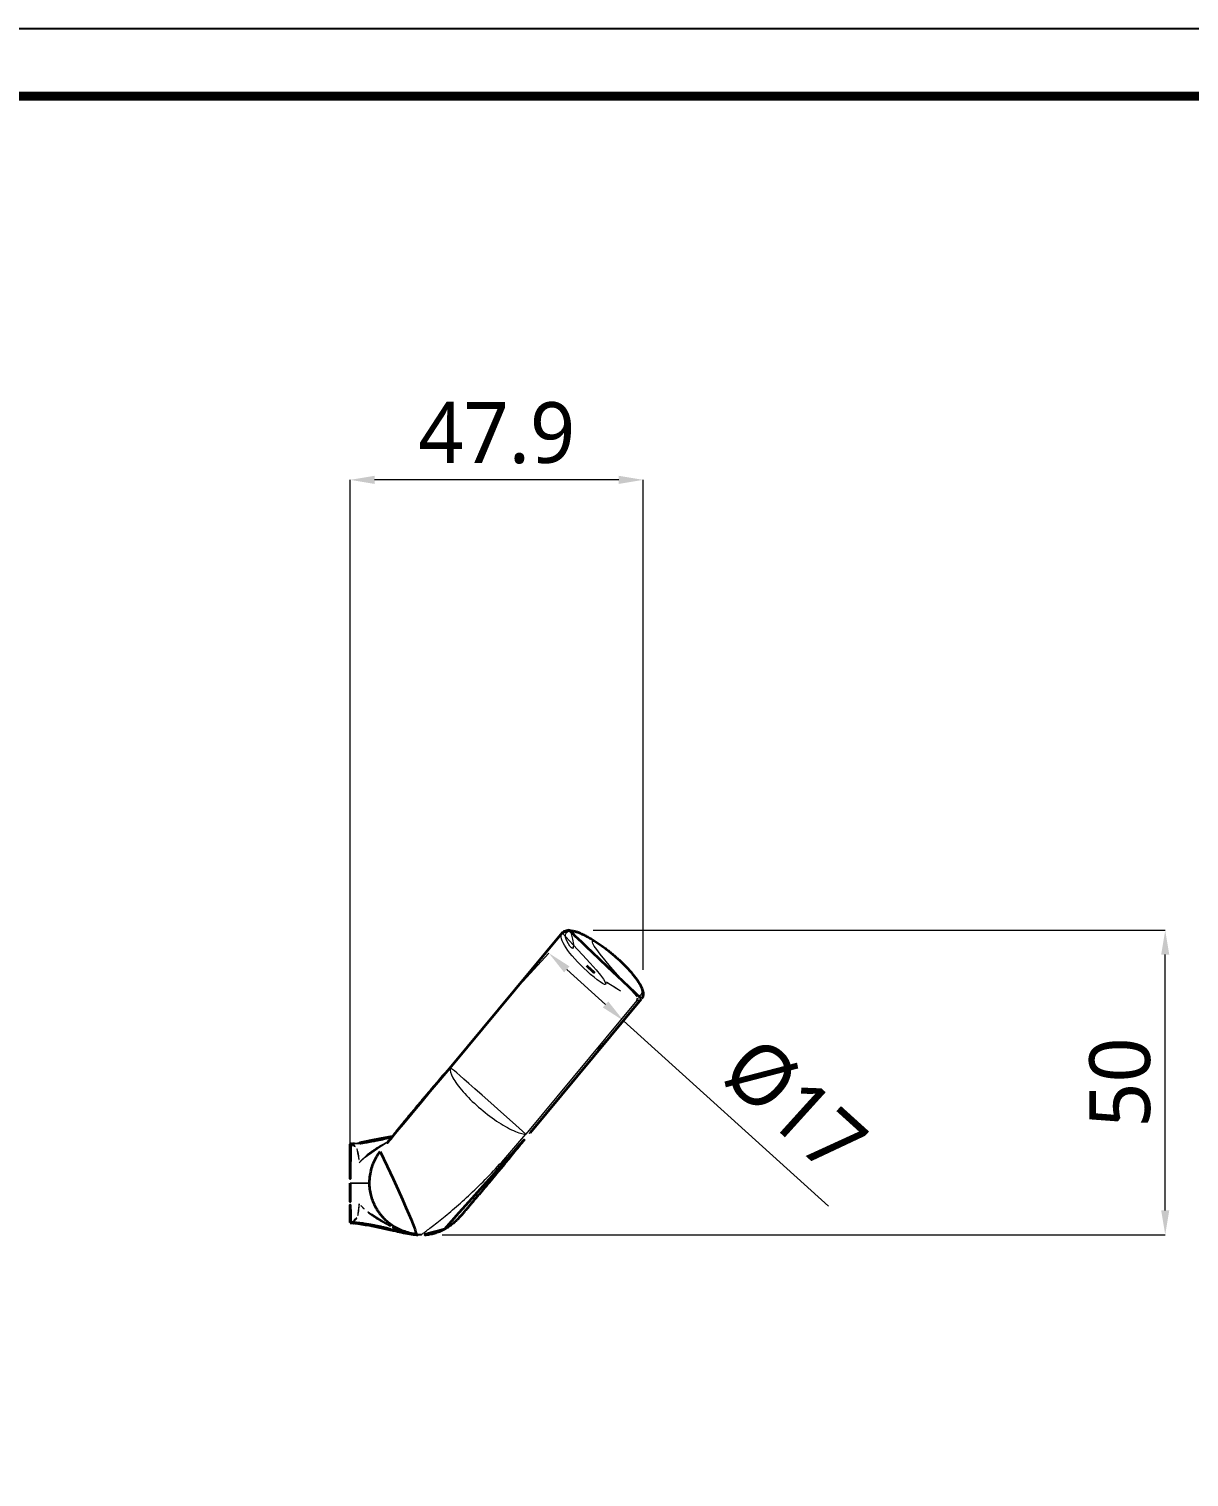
# Model space of a CAD drawing. Extents: x 16296681342 to 16296681993, y -37409617230 to -37409616753.
# Drawn here: x 16296681667.9 to 16296681859, y -37409616991.1 to -37409616752.6 of the extents above; entities that cross this region are included whole.
import ezdxf

# ---------------------------------------------------------------- set-up
doc = ezdxf.new("R2010")
doc.units = 0
doc.header["$LTSCALE"] = 10
doc.header["$MEASUREMENT"] = 0
doc.header["$PDMODE"] = 3
doc.header["$PDSIZE"] = -10
doc.layers.get('0').update_dxf_attribs({"linetype": 'CONTINUOUS'})
doc.layers.get('DEFPOINTS').update_dxf_attribs({"linetype": 'CONTINUOUS'})
doc.layers.add('1', color=7, linetype='CONTINUOUS')
doc.layers.add('BODY', color=7, linetype='CONTINUOUS')
doc.styles.add('Daelim Dimension', font='NanumGothic.ttf')
doc.dimstyles.new('DEFAULT', dxfattribs={"dimscale": 2, "dimtxt": 2, "dimasz": 2, "dimexe": 0, "dimexo": 2, "dimgap": 1, "dimtad": 1, "dimdec": 1, "dimzin": 9, "dimdsep": 46, "dimtxsty": 'Daelim Dimension', "dimcen": 0.5, "dimclrd": 252, "dimclre": 252, "dimclrt": 3, "dimadec": 1, "dimazin": 0, "dimtfac": 1, "dimtdec": 1, "dimtix": 1, "dimtmove": 0, "dimatfit": 3, "dimfxl": 0, "dimtolj": 1, "dimtzin": 1, "dimlwd": 9, "dimlwe": 9, "dimarcsym": 0})

# ---------------------------------------------------------------- blocks, each defined once
blk = doc.blocks.new('*D1')
at = {"layer": 'BODY', "color": 5, "lineweight": 9, "ltscale": 0.7}
for p, q in [((16296681760.831261, -37409616901.088997), (16296681855.052389, -37409616901.088997)), ((16296681855.052389, -37409616947.230087), (16296681855.052389, -37409616905.088997)), ((16296681736.000971, -37409616951.230087), (16296681855.052389, -37409616951.230087))]:
    blk.add_line(p, q, dxfattribs=at)
at = {"layer": 'BODY', "color": 5, "ltscale": 0.7}
for points in [[(16296681854.385719, -37409616905.088997), (16296681855.719049, -37409616905.088997), (16296681855.052389, -37409616901.088997)], [(16296681854.385719, -37409616947.230087), (16296681855.719049, -37409616947.230087), (16296681855.052389, -37409616951.230087)]]:
    blk.add_solid(points, dxfattribs=at)
at = {"layer": 'DEFPOINTS', "color": 0, "ltscale": 0.7}
for p in [(16296681756.831261, -37409616901.088997), (16296681855.052389, -37409616901.088997), (16296681732.000971, -37409616951.230087)]:
    blk.add_point(p, dxfattribs=at)
at = {"layer": 'BODY', "color": 7, "lineweight": 5, "ltscale": 0.7, "insert": (16296681847.62319, -37409616926.159538), "char_height": 10, "attachment_point": 5, "rotation": 90, "style": 'Daelim Dimension'}
blk.add_mtext('\\A1;50', dxfattribs=at)
blk = doc.blocks.new('*D2')
at = {"layer": 'BODY', "color": 5, "lineweight": 9, "ltscale": 0.7}
for p, q in [((16296681720.86, -37409616938.76), (16296681720.86, -37409616826.9)), ((16296681765.07, -37409616826.9), (16296681724.86, -37409616826.9)), ((16296681769.07, -37409616907.6), (16296681769.07, -37409616826.9))]:
    blk.add_line(p, q, dxfattribs=at)
at = {"layer": 'BODY', "color": 5, "ltscale": 0.7}
for points in [[(16296681724.86, -37409616826.23), (16296681724.86, -37409616827.57), (16296681720.86, -37409616826.9)], [(16296681765.07, -37409616826.23), (16296681765.07, -37409616827.57), (16296681769.07, -37409616826.9)]]:
    blk.add_solid(points, dxfattribs=at)
at = {"layer": 'DEFPOINTS', "color": 0, "ltscale": 0.7}
for p in [(16296681720.86, -37409616826.9), (16296681769.07, -37409616911.6), (16296681720.86, -37409616942.76)]:
    blk.add_point(p, dxfattribs=at)
at = {"layer": 'BODY', "color": 7, "lineweight": 5, "ltscale": 0.7, "insert": (16296681744.97, -37409616819.2), "char_height": 10, "attachment_point": 5, "style": 'Daelim Dimension'}
blk.add_mtext('\\A1;47.9', dxfattribs=at)
blk = doc.blocks.new('*D3')
at = {"layer": 'BODY', "color": 5, "lineweight": 9, "ltscale": 0.7}
for p, q in [((16296681749.278151, -37409616909.544983), (16296681753.53862, -37409616904.837677)), ((16296681756.504299, -37409616907.521851), (16296681762.89002, -37409616913.301407)), ((16296681761.59523, -37409616920.692886), (16296681765.85569, -37409616915.98558)), ((16296681765.85569, -37409616915.98558), (16296681799.590231, -37409616946.517906))]:
    blk.add_line(p, q, dxfattribs=at)
at = {"layer": 'BODY', "color": 5, "ltscale": 0.7}
for points in [[(16296681756.95166, -37409616907.027573), (16296681756.05694, -37409616908.016129), (16296681753.53862, -37409616904.837677)], [(16296681763.337379, -37409616912.807137), (16296681762.442659, -37409616913.795692), (16296681765.85569, -37409616915.98558)]]:
    blk.add_solid(points, dxfattribs=at)
at = {"layer": 'DEFPOINTS', "color": 0, "ltscale": 0.7}
for p in [(16296681746.59399, -37409616912.510674), (16296681765.85569, -37409616915.98558), (16296681758.91106, -37409616923.658562)]:
    blk.add_point(p, dxfattribs=at)
at = {"layer": 'BODY', "color": 7, "lineweight": 5, "ltscale": 0.7, "insert": (16296681793.96166, -37409616930.110611), "char_height": 10, "attachment_point": 5, "rotation": 317.85249523, "style": 'Daelim Dimension'}
blk.add_mtext('\\A1;%%C17', dxfattribs=at)

msp = doc.modelspace()

# ---------------------------------------------------------------- linework, layer by layer
msp.add_line((16296681732.46014, -37409616951.261597), (16296681732.000971, -37409616951.230072))
at = {"ltscale": 0.5}
msp.add_lwpolyline([(16296681342.439421, -37409617229.636208), (16296681993.439421, -37409617229.636208), (16296681993.439421, -37409616752.636208), (16296681342.439421, -37409616752.636208)], close=True, dxfattribs=at)
at = {"color": 5, "linetype": 'ByBlock', "lineweight": 200, "const_width": 1.5}
msp.add_lwpolyline([(16296681352.907619, -37409617209.211487), (16296681982.907619, -37409617209.211487), (16296681982.907619, -37409616763.711487), (16296681352.907619, -37409616763.711487)], close=True, dxfattribs=at)
at = {"layer": '1', "color": 0, "linetype": 'Continuous', "lineweight": 35}
for p, q in [((16296681755.74609, -37409616901.522057), (16296681737.441879, -37409616923.499252)), ((16296681750.50392, -37409616934.378273), (16296681768.808121, -37409616912.401077)), ((16296681720.92448, -37409616936.254097), (16296681720.92794, -37409616936.25386)), ((16296681720.92437, -37409616949.26902), (16296681720.92794, -37409616949.269279))]:
    msp.add_line(p, q, dxfattribs=at)
at = {"layer": '1', "color": 0, "linetype": 'Continuous', "lineweight": 18}
msp.add_line((16296681768.06316, -37409616912.66996), (16296681749.758961, -37409616934.647148), dxfattribs=at)
for centre, major_axis, ratio, start_param, end_param in [((16296681762.277109, -37409616906.961571), (6.531018, -5.439508), 0.26509, 3.1416179636, 5.9750397603), ((16296681762.585649, -37409616906.591118), (-6.146821, 5.11952), 0.26509, 5.9750397617, 7.6142638587), ((16296681756.831421, -37409616901.588989), (0, 0.5), 0.918806, 5.5468055978, 6.283558089), ((16296681762.585649, -37409616906.591118), (-6.146821, 5.11952), 0.26509, 2.8334471067, 5.9750397617), ((16296681762.585649, -37409616906.591118), (-6.146821, 5.11952), 0.26509, 1.861173302, 2.8334471067), ((16296681767.72279, -37409616912.334152), (0, 0.5), 0.918806, 3.976009271, 5.5468055978), ((16296681762.277109, -37409616906.961571), (6.531018, -5.439508), 0.26509, 5.9750397603, 6.283210518)]:
    msp.add_ellipse(centre, major_axis=major_axis, ratio=ratio, start_param=start_param, end_param=end_param, dxfattribs=at)
at = {"layer": '1', "color": 0, "linetype": 'Continuous', "lineweight": 35}
msp.add_ellipse((16296681762.585649, -37409616906.591118), major_axis=(-6.146821, 5.11952), ratio=0.26509, start_param=1.3310786398, end_param=1.861173302, dxfattribs=at)
for points, degree, knots in [([(16296681756.831421, -37409616901.088989), (16296681756.756479, -37409616901.088509), (16296681756.56465, -37409616901.098869), (16296681756.2792, -37409616901.154457), (16296681755.997549, -37409616901.29126), (16296681755.81691, -37409616901.421562), (16296681755.75647, -37409616901.514313), (16296681755.74995, -37409616901.524902)], 3, [0, 0, 0, 0, 0.1785049317, 0.4666642136, 0.7247030724, 0.9692497725, 1, 1, 1, 1]), ([(16296681768.80427, -37409616912.398232), (16296681768.865641, -37409616912.326263), (16296681768.97324, -37409616912.165077), (16296681769.06097, -37409616911.874046), (16296681769.082029, -37409616911.548111), (16296681769.033819, -37409616911.181396), (16296681768.91, -37409616910.763573), (16296681768.706341, -37409616910.296562), (16296681768.42868, -37409616909.793472), (16296681768.08671, -37409616909.266151), (16296681767.68618, -37409616908.718887), (16296681767.23156, -37409616908.155113), (16296681766.727461, -37409616907.579033), (16296681766.17898, -37409616906.995567), (16296681765.59173, -37409616906.41021), (16296681764.971809, -37409616905.828697), (16296681764.32572, -37409616905.25695), (16296681763.660231, -37409616904.700867), (16296681762.982389, -37409616904.166298), (16296681762.29933, -37409616903.658897), (16296681761.61816, -37409616903.184052), (16296681760.945841, -37409616902.746773), (16296681760.289061, -37409616902.351646), (16296681759.65402, -37409616902.002876), (16296681759.046289, -37409616901.704147), (16296681758.4704, -37409616901.458817), (16296681757.92947, -37409616901.270027), (16296681757.4245, -37409616901.141632), (16296681757.067591, -37409616901.094147), (16296681756.87492, -37409616901.089073), (16296681756.831421, -37409616901.088989)], 3, [0, 0, 0, 0, 0.0257718781, 0.0546001635, 0.0848956052, 0.1186230377, 0.1562329439, 0.1957690959, 0.2349305593, 0.2734557859, 0.3115059169, 0.3492351602, 0.3867495949, 0.4241194052, 0.4613920472, 0.4986010487, 0.5357715399, 0.5729238218, 0.6100758524, 0.6472397171, 0.6844335806, 0.7216788414, 0.7590023963, 0.7964403951, 0.8340440662, 0.8718890233, 0.9100896622, 0.9488166993, 0.9882872502, 1, 1, 1, 1]), ([(16296681737.44165, -37409616923.499603), (16296681737.073271, -37409616923.940773), (16296681736.400749, -37409616924.742439), (16296681735.490419, -37409616925.81459), (16296681734.76285, -37409616926.66983), (16296681734.20575, -37409616927.325233), (16296681733.791519, -37409616927.8134), (16296681733.448021, -37409616928.218933), (16296681733.116421, -37409616928.611076), (16296681732.60421, -37409616929.218246), (16296681731.91695, -37409616930.037163), (16296681731.10218, -37409616931.014343), (16296681730.336889, -37409616931.939423), (16296681729.745581, -37409616932.65876), (16296681729.312531, -37409616933.18708), (16296681728.99684, -37409616933.573036), (16296681728.656429, -37409616933.99012), (16296681728.26136, -37409616934.474823), (16296681727.844351, -37409616934.986488), (16296681727.479271, -37409616935.434441), (16296681727.19272, -37409616935.785759), (16296681726.98642, -37409616936.037827), (16296681726.951839, -37409616936.085411), (16296681726.951241, -37409616936.095383), (16296681725.7911, -37409616937.502876)], 3, [0, 0, 0, 0, 0.0827691669, 0.152618645, 0.2096849239, 0.2541945614, 0.2864047852, 0.3104107105, 0.3370565338, 0.366914444, 0.4359059308, 0.5090224437, 0.5788781084, 0.6442072989, 0.6773641696, 0.7073851413, 0.7401467913, 0.784572851, 0.839262196, 0.8880564941, 0.9255985956, 0.9540506417, 0.9899869334, 1, 1, 1, 1]), ([(16296681727.795719, -37409616935.046082), (16296681727.768999, -37409616935.052406), (16296681727.490259, -37409616935.118561), (16296681726.830311, -37409616935.276222), (16296681725.732651, -37409616935.53363), (16296681724.338791, -37409616935.836769), (16296681722.690399, -37409616936.133163), (16296681721.49885, -37409616936.230659), (16296681720.860001, -37409616936.256073)], 3, [0, 0, 0, 0, 0.0116913153, 0.1219826326, 0.2884562342, 0.4913384396, 0.7288209783, 1, 1, 1, 1]), ([(16296681727.808241, -37409616935.025513), (16296681727.602329, -37409616935.073982), (16296681726.94208, -37409616935.231262), (16296681725.833179, -37409616935.497139), (16296681724.56691, -37409616935.778847), (16296681723.754299, -37409616935.933319), (16296681723.3902, -37409616935.994339)], 3, [0, 0, 0, 0, 0.1383490894, 0.444568978, 0.7507888667, 1, 1, 1, 1]), ([(16296681736.38505, -37409616950.301079), (16296681736.638069, -37409616950.168327), (16296681737.11342, -37409616949.883369), (16296681737.775141, -37409616949.38308), (16296681738.347679, -37409616948.868889), (16296681738.83313, -37409616948.370117), (16296681739.201269, -37409616947.95005), (16296681739.412729, -37409616947.698257), (16296681739.53755, -37409616947.550133), (16296681739.741301, -37409616947.308708), (16296681740.02224, -37409616946.976807), (16296681740.37739, -37409616946.55864), (16296681740.77033, -37409616946.096947), (16296681741.166771, -37409616945.631073), (16296681741.593019, -37409616945.130287), (16296681742.18576, -37409616944.433411), (16296681742.97167, -37409616943.505463), (16296681743.95929, -37409616942.332283), (16296681744.80295, -37409616941.31987), (16296681745.48554, -37409616940.49575), (16296681746.0735, -37409616939.78286), (16296681746.745119, -37409616938.963829), (16296681747.524401, -37409616938.009827), (16296681748.38645, -37409616936.952812), (16296681749.392361, -37409616935.720612), (16296681750.11643, -37409616934.844727), (16296681750.50432, -37409616934.377708)], 3, [0, 0, 0, 0, 0.043399626, 0.0831564603, 0.1193999536, 0.1522172112, 0.1795685202, 0.2018608503, 0.224977476, 0.2530311761, 0.2854832975, 0.3279773328, 0.3634742341, 0.3975289548, 0.4322994097, 0.4682770032, 0.5353222267, 0.6024523447, 0.6683398834, 0.6990167882, 0.7319673328, 0.7777501455, 0.8211240416, 0.8724624804, 0.9319915807, 1, 1, 1, 1]), ([(16296681720.86025, -37409616939.35984), (16296681720.86025, -37409616939.043617), (16296681720.86025, -37409616938.349037), (16296681720.86025, -37409616937.38324), (16296681720.86025, -37409616936.631271), (16296681720.86025, -37409616936.369247), (16296681720.86025, -37409616936.305809), (16296681720.86025, -37409616936.305771)], 3, [0, 0, 0, 0, 0.1906247361, 0.4419558836, 0.7338828223, 0.999851558, 1, 1, 1, 1]), ([(16296681720.86025, -37409616939.35984), (16296681720.863489, -37409616939.15303), (16296681720.86672, -37409616938.953339), (16296681720.87319, -37409616938.570633), (16296681720.876431, -37409616938.387642), (16296681720.8829, -37409616938.040657), (16296681720.886129, -37409616937.876648), (16296681720.892599, -37409616937.569618), (16296681720.89584, -37409616937.426643), (16296681720.90554, -37409616937.032043), (16296681720.91201, -37409616936.81459), (16296681720.923071, -37409616936.530769), (16296681720.92767, -37409616936.438797), (16296681720.93227, -37409616936.373734)], 3, [0, 0, 0, 0, 0.1347437081, 0.1347437081, 0.2694874163, 0.2694874163, 0.4042311244, 0.4042311244, 0.5389748326, 0.5389748326, 0.8084622489, 0.8084622489, 1, 1, 1, 1]), ([(16296681720.94434, -37409616936.256042), (16296681720.94352, -37409616936.255913), (16296681720.93532, -37409616936.255501), (16296681720.930071, -37409616936.255241), (16296681720.92791, -37409616936.254921), (16296681720.923771, -37409616936.25425), (16296681720.92436, -37409616936.254128)], 2, [0, 0, 0, 0.2892458956, 0.2892458956, 0.5784917912, 0.8677376868, 1, 1, 1]), ([(16296681720.93745, -37409616936.305618), (16296681720.936239, -37409616936.305733), (16296681720.934071, -37409616936.305939), (16296681720.93145, -37409616936.306252), (16296681720.92976, -37409616936.306541), (16296681720.92915, -37409616936.306824), (16296681720.92988, -37409616936.307053), (16296681720.931681, -37409616936.30722), (16296681720.93441, -37409616936.30735), (16296681720.93663, -37409616936.307404), (16296681720.93788, -37409616936.307426)], 3, [0, 0, 0, 0, 0.1765867528, 0.3145215792, 0.4190188705, 0.5017689615, 0.5842125095, 0.6879363144, 0.8247835764, 1, 1, 1, 1]), ([(16296681720.93746, -37409616936.305618), (16296681720.937469, -37409616936.303947), (16296681720.9375, -37409616936.300697), (16296681720.93754, -37409616936.29628), (16296681720.937599, -37409616936.292297), (16296681720.937651, -37409616936.288773), (16296681720.93771, -37409616936.285637), (16296681720.937771, -37409616936.282883), (16296681720.93784, -37409616936.280441), (16296681720.93791, -37409616936.278313), (16296681720.93799, -37409616936.276466), (16296681720.93807, -37409616936.274879), (16296681720.93825, -37409616936.272003), (16296681720.938629, -37409616936.268112), (16296681720.939341, -37409616936.263802), (16296681720.940269, -37409616936.260406), (16296681720.94141, -37409616936.257973), (16296681720.942739, -37409616936.256416), (16296681720.94381, -37409616936.256187), (16296681720.94434, -37409616936.256073)], 3, [0, 0, 0, 0, 0.052443605, 0.1019307648, 0.14846146, 0.1920353014, 0.2326515951, 0.2703094043, 0.3050076083, 0.3367449585, 0.3655201224, 0.3913317191, 0.4141784015, 0.5115981536, 0.6090966883, 0.7066849019, 0.8043675034, 0.90214056, 1, 1, 1, 1]), ([(16296681721.199459, -37409616936.248711), (16296681721.15568, -37409616936.250229), (16296681721.070641, -37409616936.252922), (16296681720.9856, -37409616936.255096), (16296681720.94434, -37409616936.256042)], 3, [0, 0, 0, 0, 0.5148644688, 1, 1, 1, 1]), ([(16296681725.7911, -37409616937.502876), (16296681725.656441, -37409616937.665352), (16296681725.35845, -37409616938.068077), (16296681724.915819, -37409616938.822891), (16296681724.50149, -37409616939.779831), (16296681724.18679, -37409616940.88224), (16296681724.022381, -37409616942.038857), (16296681724.018801, -37409616943.163338), (16296681724.147989, -37409616944.206253), (16296681724.384821, -37409616945.158203), (16296681724.70896, -37409616946.030998), (16296681725.066681, -37409616946.750961), (16296681725.427691, -37409616947.342506), (16296681725.77565, -37409616947.833221), (16296681726.200781, -37409616948.349678), (16296681726.75745, -37409616948.920753), (16296681727.50325, -37409616949.543388), (16296681728.370871, -37409616950.103447), (16296681729.3314, -37409616950.565666), (16296681730.348961, -37409616950.910454), (16296681731.45113, -37409616951.133423), (16296681732.210501, -37409616951.173157), (16296681732.584721, -37409616951.167221)], 3, [0, 0, 0, 0, 0.0428359267, 0.0983568405, 0.1557826652, 0.2161286833, 0.2779379135, 0.3359861944, 0.3901202301, 0.4403389604, 0.4875526894, 0.5339326285, 0.5644457652, 0.5946252469, 0.6268481005, 0.6677388475, 0.7176866813, 0.7766675314, 0.8268336788, 0.88208815, 0.942451324, 1, 1, 1, 1]), ([(16296681720.86025, -37409616939.35984), (16296681720.86025, -37409616939.487801), (16296681720.86025, -37409616939.747681), (16296681720.86025, -37409616940.015244), (16296681720.86025, -37409616940.422318), (16296681720.86025, -37409616940.70134), (16296681720.86025, -37409616941.059639), (16296681720.86025, -37409616941.167847), (16296681720.86025, -37409616941.277153), (16296681720.86025, -37409616941.350273), (16296681720.86025, -37409616941.386971), (16296681720.86025, -37409616941.570663), (16296681720.86025, -37409616941.718193), (16296681720.86025, -37409616942.162437), (16296681720.86025, -37409616942.460861), (16296681720.86025, -37409616942.761612)], 3, [0, 0, 0, 0, 0.125, 0.25, 0.25, 0.5, 0.5, 0.5625, 0.59375, 0.59375, 0.625, 0.625, 0.75, 0.75, 1, 1, 1, 1]), ([(16296681720.86025, -37409616942.761612), (16296681720.86025, -37409616943.061203), (16296681720.86025, -37409616943.357567), (16296681720.86025, -37409616943.797523), (16296681720.86025, -37409616943.943413), (16296681720.86025, -37409616944.233643), (16296681720.86025, -37409616944.378014), (16296681720.86025, -37409616944.557487), (16296681720.86025, -37409616944.593338), (16296681720.86025, -37409616944.664932), (16296681720.86025, -37409616944.700691), (16296681720.86025, -37409616944.807487), (16296681720.86025, -37409616945.019478), (16296681720.86025, -37409616945.226707), (16296681720.86025, -37409616945.498772), (16296681720.86025, -37409616945.766617), (16296681720.86025, -37409616946.026062), (16296681720.86025, -37409616946.153633)], 3, [0, 0, 0, 0, 0.25, 0.25, 0.375, 0.375, 0.5, 0.5, 0.53125, 0.53125, 0.5625, 0.5625, 0.625, 0.75, 0.75, 0.875, 1, 1, 1, 1]), ([(16296681720.86025, -37409616949.217308), (16296681720.86025, -37409616949.217293), (16296681720.86025, -37409616949.169144), (16296681720.86025, -37409616949.001068), (16296681720.86025, -37409616948.573013), (16296681720.86025, -37409616948.000717), (16296681720.86025, -37409616947.276253), (16296681720.86025, -37409616946.615028), (16296681720.86025, -37409616946.205147), (16296681720.86025, -37409616946.153633)], 3, [0, 0, 0, 0, 0.0000636242, 0.2013744297, 0.4051068428, 0.5681876063, 0.7519631968, 0.9690861485, 1, 1, 1, 1]), ([(16296681720.929411, -37409616949.217323), (16296681720.923651, -37409616949.157547), (16296681720.917879, -37409616949.04319), (16296681720.909241, -37409616948.794273), (16296681720.906361, -37409616948.698441), (16296681720.9006, -37409616948.482162), (16296681720.897711, -37409616948.361671), (16296681720.891951, -37409616948.097618), (16296681720.889071, -37409616947.954063), (16296681720.88331, -37409616947.645714), (16296681720.880421, -37409616947.480942), (16296681720.87178, -37409616946.957733), (16296681720.86602, -37409616946.570343), (16296681720.86025, -37409616946.153633)], 3, [0, 0, 0, 0, 0.25, 0.25, 0.375, 0.375, 0.5, 0.5, 0.625, 0.625, 0.75, 0.75, 1, 1, 1, 1]), ([(16296681720.93862, -37409616949.267067), (16296681720.938499, -37409616949.267036), (16296681720.93825, -37409616949.266983), (16296681720.938021, -37409616949.266579), (16296681720.93791, -37409616949.265953), (16296681720.93791, -37409616949.265068), (16296681720.938021, -37409616949.263947), (16296681720.93825, -37409616949.262604), (16296681720.938589, -37409616949.261002), (16296681720.93907, -37409616949.259171), (16296681720.93959, -37409616949.257103), (16296681720.940269, -37409616949.255333), (16296681720.940479, -37409616949.253937), (16296681720.940331, -37409616949.252907), (16296681720.94001, -37409616949.251587), (16296681720.93948, -37409616949.249947), (16296681720.938749, -37409616949.247948), (16296681720.93782, -37409616949.245529), (16296681720.936701, -37409616949.242653), (16296681720.93523, -37409616949.238953), (16296681720.93362, -37409616949.234627), (16296681720.932119, -37409616949.230011), (16296681720.930941, -37409616949.225906), (16296681720.930111, -37409616949.222458), (16296681720.92955, -37409616949.219749), (16296681720.929449, -37409616949.218193), (16296681720.929411, -37409616949.21756)], 3, [0, 0, 0, 0, 0.0492936769, 0.0985678544, 0.147822398, 0.1970571387, 0.2462718735, 0.2954663658, 0.3446403513, 0.3937941955, 0.4429295453, 0.4920481703, 0.5072039369, 0.527033186, 0.5515365084, 0.5807128564, 0.6145603349, 0.6530765739, 0.6962589718, 0.7441049967, 0.8097760754, 0.8662285866, 0.9134715151, 0.9515112674, 0.980352613, 1, 1, 1, 1]), ([(16296681721.19931, -37409616949.274422), (16296681721.155581, -37409616949.272903), (16296681721.070589, -37409616949.270218), (16296681720.9856, -37409616949.268044), (16296681720.94434, -37409616949.267097)], 3, [0, 0, 0, 0, 0.5145906235, 1, 1, 1, 1]), ([(16296681721.286921, -37409616949.28727), (16296681721.543039, -37409616949.299347), (16296681722.07609, -37409616949.341667), (16296681722.923861, -37409616949.445641), (16296681723.873989, -37409616949.603172), (16296681724.52393, -37409616949.727867), (16296681724.86935, -37409616949.804024), (16296681724.87112, -37409616949.804413)], 3, [0, 0, 0, 0, 0.2772481708, 0.5304466481, 0.7456568999, 0.9986933949, 1, 1, 1, 1]), ([(16296681723.960251, -37409616949.630623), (16296681723.686649, -37409616949.578934), (16296681723.13479, -37409616949.482292), (16296681722.58396, -37409616949.406143), (16296681722.305969, -37409616949.373894)], 3, [0, 0, 0, 0, 0.4951604712, 1, 1, 1, 1]), ([(16296681722.659479, -37409616949.404518), (16296681722.659781, -37409616949.404259), (16296681722.66835, -37409616949.404716), (16296681722.705, -37409616949.408363), (16296681722.7642, -37409616949.414864), (16296681722.83461, -37409616949.423058), (16296681722.905319, -37409616949.43161), (16296681722.968769, -37409616949.439491), (16296681723.03867, -37409616949.448387), (16296681723.11499, -37409616949.458366), (16296681723.19772, -37409616949.469467), (16296681723.286869, -37409616949.481743), (16296681723.40546, -37409616949.498512), (16296681723.5581, -37409616949.520859), (16296681723.75034, -37409616949.550331), (16296681723.95591, -37409616949.58329), (16296681724.19656, -37409616949.623596), (16296681724.47274, -37409616949.672127), (16296681724.78401, -37409616949.729813), (16296681725.1, -37409616949.791367), (16296681725.41526, -37409616949.855682), (16296681725.724501, -37409616949.921478), (16296681726.02313, -37409616949.987534), (16296681726.306749, -37409616950.052551), (16296681726.56967, -37409616950.114853), (16296681726.807739, -37409616950.172997), (16296681727.018259, -37409616950.225937), (16296681727.196171, -37409616950.272034), (16296681727.325911, -37409616950.30687), (16296681727.41666, -37409616950.332329), (16296681727.475571, -37409616950.34996), (16296681727.510811, -37409616950.362083), (16296681727.51836, -37409616950.366417), (16296681727.51824, -37409616950.367683)], 3, [0, 0, 0, 0, 0.0311525396, 0.0626499229, 0.0941529682, 0.12534578, 0.1433799699, 0.1612633735, 0.1790533481, 0.1968081025, 0.2145862028, 0.2324460685, 0.2504454716, 0.2816953137, 0.3126780117, 0.3437122817, 0.37511996, 0.4166204885, 0.4578943905, 0.4996824016, 0.5412791339, 0.5825877983, 0.624338284, 0.6662084274, 0.7076203538, 0.7492800798, 0.7913040929, 0.8328299173, 0.8745576642, 0.9060383525, 0.9372339419, 0.9684504865, 1, 1, 1, 1]), ([(16296681725.304701, -37409616949.909782), (16296681725.31352, -37409616949.911751), (16296681725.44072, -37409616949.94014), (16296681725.6961, -37409616949.998016), (16296681726.09708, -37409616950.091003), (16296681726.47229, -37409616950.179642), (16296681726.752319, -37409616950.246353), (16296681726.912359, -37409616950.284538), (16296681727.01585, -37409616950.30925), (16296681727.124069, -37409616950.335098), (16296681727.23704, -37409616950.362068), (16296681727.354759, -37409616950.390137), (16296681727.477261, -37409616950.419296), (16296681727.60454, -37409616950.449516), (16296681727.73662, -37409616950.480782), (16296681727.87352, -37409616950.513023), (16296681728.015249, -37409616950.546219), (16296681728.111389, -37409616950.568527), (16296681728.160259, -37409616950.57988)], 3, [0, 0, 0, 0, 0.0092403408, 0.1333017359, 0.2678276017, 0.4302330325, 0.5276323353, 0.562247641, 0.5985207473, 0.6364540341, 0.6760499005, 0.7173108634, 0.7602396261, 0.8048389643, 0.8511117189, 0.8990608009, 0.9486892004, 1, 1, 1, 1]), ([(16296681727.202049, -37409616950.335777), (16296681727.4681, -37409616950.399834), (16296681727.920099, -37409616950.507004), (16296681728.40904, -37409616950.621498), (16296681728.674129, -37409616950.681763), (16296681728.832529, -37409616950.716972), (16296681729.01807, -37409616950.756767), (16296681729.19746, -37409616950.793327), (16296681729.35527, -37409616950.82325), (16296681729.491449, -37409616950.845978), (16296681729.636789, -37409616950.867058), (16296681729.75976, -37409616950.880692), (16296681729.84671, -37409616950.887207), (16296681729.885389, -37409616950.883598), (16296681729.891291, -37409616950.878967), (16296681729.89188, -37409616950.876663)], 3, [0, 0, 0, 0, 0.0773354328, 0.1311283439, 0.1423535622, 0.1537444272, 0.1796070076, 0.2129200953, 0.2556723543, 0.3087794696, 0.3726966868, 0.4980971005, 0.6525869087, 0.8363255718, 1, 1, 1, 1]), ([(16296681729.568069, -37409616950.754158), (16296681729.32663, -37409616950.667747), (16296681729.073099, -37409616950.566994), (16296681728.54751, -37409616950.342346), (16296681728.2756, -37409616950.218643), (16296681727.829901, -37409616950.007767), (16296681727.659281, -37409616949.925293), (16296681727.48745, -37409616949.840347)], 3, [0, 0, 0, 0, 0.3831968853, 0.3831968853, 0.7663937706, 0.7663937706, 1, 1, 1, 1]), ([(16296681731.343109, -37409616951.187202), (16296681730.87401, -37409616951.124619), (16296681729.940439, -37409616950.971474), (16296681728.88405, -37409616950.745972), (16296681728.293261, -37409616950.61068), (16296681728.160259, -37409616950.57988)], 3, [0, 0, 0, 0, 0.4364763816, 0.8729507444, 1, 1, 1, 1]), ([(16296681729.517191, -37409616950.746407), (16296681729.517241, -37409616950.746223), (16296681729.51984, -37409616950.745796), (16296681729.55043, -37409616950.753517), (16296681729.645361, -37409616950.783119), (16296681729.75519, -37409616950.819122), (16296681729.80715, -37409616950.836281)], 3, [0, 0, 0, 0, 0.0728179762, 0.4464994073, 0.7745579539, 1, 1, 1, 1]), ([(16296681729.8055, -37409616950.835716), (16296681729.8055, -37409616950.835716), (16296681729.803591, -37409616950.835098), (16296681729.80003, -37409616950.833931), (16296681729.795429, -37409616950.832413), (16296681729.79159, -37409616950.831139), (16296681729.788549, -37409616950.830139), (16296681729.78628, -37409616950.829376), (16296681729.78548, -37409616950.829117), (16296681729.78508, -37409616950.828987)], 3, [0, 0, 0, 0, 0.0006422988, 0.1673089494, 0.3339285973, 0.5005043714, 0.667039404, 0.8335368459, 1, 1, 1, 1]), ([(16296681731.343109, -37409616951.18721), (16296681732.459789, -37409616951.261124), (16296681731.302561, -37409616951.181763), (16296681731.26222, -37409616951.176132), (16296681731.222719, -37409616951.170464), (16296681731.1842, -37409616951.164742), (16296681731.15395, -37409616951.160133), (16296681731.13125, -37409616951.156593), (16296681731.115721, -37409616951.154137), (16296681731.10017, -37409616951.151657), (16296681731.08456, -37409616951.149147), (16296681731.06897, -37409616951.146606), (16296681731.056231, -37409616951.144501), (16296681731.043341, -37409616951.142349), (16296681731.02606, -37409616951.13945), (16296681730.99789, -37409616951.134644), (16296681730.955549, -37409616951.12722), (16296681730.901541, -37409616951.117409), (16296681730.838381, -37409616951.105423), (16296681730.77203, -37409616951.092247), (16296681730.70311, -37409616951.07795), (16296681730.63619, -37409616951.063423), (16296681730.57336, -37409616951.049217), (16296681730.51663, -37409616951.035957), (16296681730.463869, -37409616951.023262), (16296681730.4149, -37409616951.011162), (16296681730.369551, -37409616950.999702), (16296681730.327641, -37409616950.988899), (16296681730.288971, -37409616950.97876), (16296681730.253361, -37409616950.969254), (16296681730.220591, -37409616950.960373), (16296681730.190519, -37409616950.952103), (16296681730.162901, -37409616950.944397), (16296681730.145769, -37409616950.93956), (16296681730.13743, -37409616950.937202)], 3, [0, 0, 0, 0, 0.0252481336, 0.0504815651, 0.0757003429, 0.1009046598, 0.1260946311, 0.1365852206, 0.1470746229, 0.1575628187, 0.1680497938, 0.1785355374, 0.1890200408, 0.1932470028, 0.2051343972, 0.2246767695, 0.2518651547, 0.2943015124, 0.3405903577, 0.3907204259, 0.4446797125, 0.5024556623, 0.5536151048, 0.6029944037, 0.6505992682, 0.6964351296, 0.7405071466, 0.7828202087, 0.82337892, 0.8621876095, 0.8992503511, 0.9345709732, 0.968153068, 1, 1, 1, 1]), ([(16296681736.38656, -37409616950.299911), (16296681736.16662, -37409616950.414459), (16296681735.68935, -37409616950.63707), (16296681734.93115, -37409616950.908333), (16296681734.39085, -37409616951.043633), (16296681733.845221, -37409616951.152138), (16296681733.56974, -37409616951.192993), (16296681733.0161, -37409616951.24749), (16296681732.737949, -37409616951.261139), (16296681732.459789, -37409616951.261124)], 3, [0, 0, 0, 0, 0.1822549423, 0.3866912067, 0.5911274711, 0.5911274711, 0.7955637356, 0.7955637356, 1, 1, 1, 1])]:
    msp.add_open_spline(points, degree=degree, knots=knots, dxfattribs=at)
at = {"layer": '1', "color": 0, "linetype": 'Continuous', "lineweight": 18}
for points, knots in [([(16296681749.759279, -37409616934.647461), (16296681749.25691, -37409616934.647537), (16296681747.8591, -37409616934.25766), (16296681744.991119, -37409616932.619583), (16296681741.92189, -37409616930.252434), (16296681739.25881, -37409616927.625099), (16296681737.52931, -37409616925.257927), (16296681737.180189, -37409616923.994797), (16296681737.374081, -37409616923.58046), (16296681737.44179, -37409616923.499443)], [0, 0, 0, 0, 0.1583966553, 0.3167905447, 0.4751844341, 0.6335783235, 0.7919722129, 0.9503661023, 1, 1, 1, 1]), ([(16296681732.57827, -37409616951.177422), (16296681732.66453, -37409616951.11554), (16296681733.049009, -37409616950.837662), (16296681734.28117, -37409616949.9189), (16296681736.41831, -37409616948.230667), (16296681738.959669, -37409616946.074471), (16296681741.68318, -37409616943.556976), (16296681744.435459, -37409616940.764214), (16296681747.134121, -37409616937.772346), (16296681748.886999, -37409616935.694778), (16296681749.759279, -37409616934.647461)], [0, 0, 0, 0, 0.0698293176, 0.2027108436, 0.3355923697, 0.4684738958, 0.6013554218, 0.7342369479, 0.8671184739, 1, 1, 1, 1]), ([(16296681721.140631, -37409616936.362823), (16296681721.183241, -37409616936.377434), (16296681721.224461, -37409616936.393623), (16296681721.36433, -37409616936.456001), (16296681721.455709, -37409616936.510559), (16296681721.705379, -37409616936.704117), (16296681721.83923, -37409616936.873032), (16296681721.94458, -37409616937.082069)], [0, 0, 0, 0, 0.1172250417, 0.1172250417, 0.4114833611, 0.4114833611, 1, 1, 1, 1]), ([(16296681727.63026, -37409616935.255753), (16296681727.264759, -37409616935.345886), (16296681726.496229, -37409616935.526917), (16296681725.32164, -37409616935.769836), (16296681724.10762, -37409616935.977859), (16296681722.891649, -37409616936.136597), (16296681721.922119, -37409616936.217461), (16296681721.35825, -37409616936.24321), (16296681721.199459, -37409616936.248711)], [0, 0, 0, 0, 0.1715937221, 0.3602134145, 0.5488331069, 0.7374527993, 0.9260724917, 1, 1, 1, 1]), ([(16296681721.94458, -37409616937.082069), (16296681722.01058, -37409616937.213211), (16296681722.065399, -37409616937.360168), (16296681722.15546, -37409616937.68602), (16296681722.19076, -37409616937.864868), (16296681722.246849, -37409616938.25312), (16296681722.267691, -37409616938.462463), (16296681722.3018, -37409616938.908043), (16296681722.315121, -37409616939.144249), (16296681722.326281, -37409616939.392418)], [0, 0, 0, 0, 0.25, 0.25, 0.5, 0.5, 0.75, 0.75, 1, 1, 1, 1]), ([(16296681723.12776, -37409616938.54789), (16296681723.3547, -37409616938.332047), (16296681723.593531, -37409616938.122253), (16296681724.09285, -37409616937.717056), (16296681724.353559, -37409616937.521729), (16296681724.756531, -37409616937.24041), (16296681724.89283, -37409616937.14859), (16296681725.16856, -37409616936.968887), (16296681725.447371, -37409616936.793114), (16296681725.7304, -37409616936.624931), (16296681726.01457, -37409616936.460419), (16296681726.29986, -37409616936.299583), (16296681726.585859, -37409616936.145653), (16296681726.862909, -37409616935.999428), (16296681726.996969, -37409616935.92997), (16296681727.13056, -37409616935.861908)], [0, 0, 0, 0, 0.2012021918, 0.2012021918, 0.4024043836, 0.4024043836, 0.5030054795, 0.5030054795, 0.6036065754, 0.7042076713, 0.7042076713, 0.8048087671, 0.905409863, 0.905409863, 1, 1, 1, 1]), ([(16296681722.326281, -37409616939.392418), (16296681722.44319, -37409616939.25528), (16296681722.68638, -37409616938.984489), (16296681722.96207, -37409616938.706261), (16296681723.112511, -37409616938.562401), (16296681723.12776, -37409616938.54789)], [0, 0, 0, 0, 0.4734849463, 0.946794463, 1, 1, 1, 1]), ([(16296681720.86025, -37409616942.761612), (16296681720.965509, -37409616942.76162), (16296681721.069111, -37409616942.76162), (16296681721.2745, -37409616942.761612), (16296681721.47793, -37409616942.761597), (16296681721.67634, -37409616942.761597), (16296681721.871691, -37409616942.761597), (16296681721.96785, -37409616942.761597), (16296681722.156151, -37409616942.761612), (16296681722.248289, -37409616942.76162), (16296681722.427561, -37409616942.76162), (16296681722.514669, -37409616942.76162), (16296681722.767269, -37409616942.761597), (16296681722.923981, -37409616942.761574), (16296681723.2083, -37409616942.76149), (16296681723.335979, -37409616942.761459), (16296681723.558041, -37409616942.761513), (16296681723.6525, -37409616942.761574), (16296681723.80323, -37409616942.761589), (16296681723.86046, -37409616942.761574), (16296681723.899349, -37409616942.761574)], [0, 0, 0, 0, 0.0716986742, 0.0716986742, 0.1433973485, 0.2150960227, 0.2150960227, 0.2867946969, 0.2867946969, 0.3584933712, 0.3584933712, 0.4301920454, 0.4301920454, 0.5735893939, 0.5735893939, 0.7169867424, 0.7169867424, 0.8603840908, 0.8603840908, 1, 1, 1, 1]), ([(16296681722.326281, -37409616946.130722), (16296681722.315121, -37409616946.378891), (16296681722.3018, -37409616946.615097), (16296681722.267691, -37409616947.060677), (16296681722.246849, -37409616947.27002), (16296681722.19076, -37409616947.658272), (16296681722.15546, -37409616947.83712), (16296681722.065399, -37409616948.162971), (16296681722.01058, -37409616948.309929), (16296681721.94458, -37409616948.441071)], [0, 0, 0, 0, 0.25, 0.25, 0.5, 0.5, 0.75, 0.75, 1, 1, 1, 1]), ([(16296681723.12776, -37409616946.97525), (16296681723.112511, -37409616946.960739), (16296681722.96207, -37409616946.816879), (16296681722.68638, -37409616946.538651), (16296681722.44319, -37409616946.26786), (16296681722.326281, -37409616946.130722)], [0, 0, 0, 0, 0.0532050561, 0.5265144075, 1, 1, 1, 1]), ([(16296681721.94458, -37409616948.441071), (16296681721.83856, -37409616948.651237), (16296681721.70372, -37409616948.820847), (16296681721.451969, -37409616949.014809), (16296681721.3598, -37409616949.069397), (16296681721.220409, -37409616949.130898), (16296681721.180679, -37409616949.1464), (16296681721.13966, -37409616949.160454)], [0, 0, 0, 0, 0.591530008, 0.591530008, 0.8872950119, 0.8872950119, 1, 1, 1, 1]), ([(16296681730.13743, -37409616950.937202), (16296681729.75963, -37409616950.830017), (16296681729.38055, -37409616950.7248), (16296681728.620411, -37409616950.51973), (16296681728.239349, -37409616950.419853), (16296681727.47587, -37409616950.228127), (16296681727.09346, -37409616950.136307), (16296681726.327459, -37409616949.963043), (16296681725.943859, -37409616949.881592), (16296681725.17565, -37409616949.731079), (16296681724.791031, -37409616949.66201), (16296681724.021191, -37409616949.5382), (16296681723.635969, -37409616949.483414), (16296681723.15535, -37409616949.425461), (16296681723.06003, -37409616949.414482), (16296681722.96471, -37409616949.40403)], [0, 0, 0, 0, 0.1600672298, 0.1600672298, 0.3201344597, 0.3201344597, 0.4802016895, 0.4802016895, 0.6402689194, 0.6402689194, 0.8003361492, 0.8003361492, 0.9604033791, 0.9604033791, 1, 1, 1, 1]), ([(16296681727.48745, -37409616949.840347), (16296681727.37742, -37409616949.785957), (16296681727.26689, -37409616949.73056), (16296681727.014009, -37409616949.60199), (16296681726.871441, -37409616949.528214), (16296681726.585859, -37409616949.377487), (16296681726.29986, -37409616949.223557), (16296681726.01457, -37409616949.062721), (16296681725.7304, -37409616948.898209), (16296681725.447371, -37409616948.730026), (16296681725.16856, -37409616948.554237), (16296681724.89283, -37409616948.37455), (16296681724.756531, -37409616948.28273), (16296681724.353559, -37409616948.001411), (16296681724.09285, -37409616947.806084), (16296681723.593531, -37409616947.400887), (16296681723.3547, -37409616947.191093), (16296681723.12776, -37409616946.97525)], [0, 0, 0, 0, 0.0724208416, 0.0724208416, 0.1651787574, 0.1651787574, 0.2579366733, 0.3506945891, 0.3506945891, 0.4434525049, 0.5362104208, 0.5362104208, 0.6289683366, 0.6289683366, 0.8144841683, 0.8144841683, 1, 1, 1, 1]), ([(16296681723.97471, -37409616949.632942), (16296681723.97328, -37409616949.632713), (16296681723.96438, -37409616949.631264), (16296681723.960251, -37409616949.630623), (16296681723.960251, -37409616949.63063)], [0, 0, 0, 0, 0.1485710964, 1, 1, 1, 1]), ([(16296681723.960251, -37409616949.630623), (16296681724.01828, -37409616949.641693), (16296681724.13166, -37409616949.663292), (16296681724.297489, -37409616949.696037), (16296681724.455139, -37409616949.727837), (16296681724.604589, -37409616949.758621), (16296681724.745819, -37409616949.788231), (16296681724.878839, -37409616949.816551), (16296681725.003611, -37409616949.843483), (16296681725.12014, -37409616949.868912), (16296681725.219589, -37409616949.890846), (16296681725.28018, -37409616949.90432), (16296681725.304701, -37409616949.909782)], [0, 0, 0, 0, 0.1290488939, 0.2521532708, 0.3692834715, 0.4804111834, 0.5855091766, 0.6845520347, 0.7775164741, 0.864381296, 0.9451273176, 1, 1, 1, 1]), ([(16296681723.960251, -37409616949.630623), (16296681723.96027, -37409616949.630623), (16296681723.967319, -37409616949.631721), (16296681723.99822, -37409616949.636787), (16296681724.03229, -37409616949.642563), (16296681724.05789, -37409616949.64698), (16296681724.063219, -37409616949.647911), (16296681724.074329, -37409616949.649849), (16296681724.080111, -37409616949.650864), (16296681724.09799, -37409616949.653999), (16296681724.11068, -37409616949.656258), (16296681724.164749, -37409616949.665932), (16296681724.212179, -37409616949.674622), (16296681724.26639, -37409616949.684776)], [0, 0, 0, 0, 0.1814716758, 0.3629433515, 0.5444150273, 0.5444150273, 0.5897829463, 0.5897829463, 0.6351508652, 0.6351508652, 0.7258867031, 0.7258867031, 1, 1, 1, 1]), ([(16296681724.781811, -37409616949.78598), (16296681724.82202, -37409616949.794182), (16296681724.86344, -37409616949.802689), (16296681724.93495, -37409616949.81749), (16296681724.96426, -37409616949.823593), (16296681725.02342, -37409616949.835953), (16296681725.05332, -37409616949.842232), (16296681725.143961, -37409616949.861359), (16296681725.26733, -37409616949.887642), (16296681725.395651, -37409616949.915489), (16296681725.493771, -37409616949.936974), (16296681725.5268, -37409616949.944229), (16296681725.593451, -37409616949.958939), (16296681725.62686, -37409616949.966347), (16296681725.727381, -37409616949.988724), (16296681725.79475, -37409616950.003853), (16296681725.930189, -37409616950.03447), (16296681725.998329, -37409616950.050003), (16296681726.20347, -37409616950.097076), (16296681726.33794, -37409616950.128387), (16296681726.536381, -37409616950.175148), (16296681726.601971, -37409616950.190697), (16296681726.69953, -37409616950.213951), (16296681726.731911, -37409616950.221687), (16296681726.796379, -37409616950.237137), (16296681726.828291, -37409616950.244797), (16296681726.98564, -37409616950.282692), (16296681727.105209, -37409616950.311783), (16296681727.275181, -37409616950.353409), (16296681727.330271, -37409616950.366951), (16296681727.397079, -37409616950.383423), (16296681727.410351, -37409616950.386703), (16296681727.436529, -37409616950.393173), (16296681727.47533, -37409616950.402763), (16296681727.512711, -37409616950.412018), (16296681727.63422, -37409616950.442177), (16296681727.72159, -37409616950.464027), (16296681727.818199, -37409616950.488441), (16296681727.836889, -37409616950.493179), (16296681727.863939, -37409616950.500069), (16296681727.87281, -37409616950.502327), (16296681727.89012, -37409616950.50676), (16296681727.932381, -37409616950.517593), (16296681727.96965, -37409616950.527283), (16296681728.023001, -37409616950.541359), (16296681728.046551, -37409616950.547691), (16296681728.08729, -37409616950.558823), (16296681728.1045, -37409616950.563606), (16296681728.12537, -37409616950.569527), (16296681728.131479, -37409616950.571274), (16296681728.14192, -37409616950.574303), (16296681728.14628, -37409616950.575577), (16296681728.15674, -37409616950.57869), (16296681728.160259, -37409616950.579803), (16296681728.160259, -37409616950.57988)], [0, 0, 0, 0, 0.0324780589, 0.0324780589, 0.0544671939, 0.0544671939, 0.0764563289, 0.0764563289, 0.120434599, 0.164412869, 0.164412869, 0.1864020041, 0.1864020041, 0.2083911391, 0.2083911391, 0.2523694091, 0.2523694091, 0.2963476792, 0.2963476792, 0.3843042193, 0.3843042193, 0.4282824893, 0.4282824893, 0.4502716244, 0.4502716244, 0.4722607594, 0.4722607594, 0.5602172995, 0.5602172995, 0.6041955695, 0.6041955695, 0.6151901371, 0.6151901371, 0.6261847046, 0.6481738396, 0.6481738396, 0.7361303797, 0.7361303797, 0.7581195147, 0.7581195147, 0.7691140822, 0.7691140822, 0.7801086497, 0.8240869198, 0.8240869198, 0.8680651898, 0.8680651898, 0.9120434599, 0.9120434599, 0.9340325949, 0.9340325949, 0.9560217299, 0.9560217299, 1, 1, 1, 1])]:
    msp.add_open_spline(points, degree=3, knots=knots, dxfattribs=at)
for points in [[(16296681750.504009, -37409616934.378082), (16296681750.35565, -37409616934.555618), (16296681750.104321, -37409616934.647507), (16296681749.759279, -37409616934.647461)], [(16296681720.86025, -37409616936.305527), (16296681720.88599, -37409616936.305557), (16296681720.91172, -37409616936.305588), (16296681720.93746, -37409616936.305618)], [(16296681720.86026, -37409616949.217346), (16296681720.88331, -37409616949.217339), (16296681720.906361, -37409616949.217331), (16296681720.929411, -37409616949.217323)], [(16296681729.78508, -37409616950.828987), (16296681729.713909, -37409616950.80542), (16296681729.64155, -37409616950.780457), (16296681729.568069, -37409616950.754158)]]:
    msp.add_open_spline(points, degree=3, dxfattribs=at)
at = {"layer": '1', "color": 0, "linetype": 'Continuous', "lineweight": 35}
for points, degree in [([(16296681721.11808, -37409616936.357727), (16296681720.84148, -37409616936.376938)], 1), ([(16296681720.86025, -37409616936.256042), (16296681720.94434, -37409616936.256042)], 1), ([(16296681721.059219, -37409616936.361458), (16296681720.927629, -37409616936.370552)], 1), ([(16296681720.93788, -37409616936.307426), (16296681721.008711, -37409616936.322281), (16296681721.076269, -37409616936.340736), (16296681721.140619, -37409616936.362823)], 3), ([(16296681721.210699, -37409616936.248322), (16296681721.06163, -37409616936.251694), (16296681720.937611, -37409616936.30043)], 2), ([(16296681721.541559, -37409616936.233917), (16296681721.340509, -37409616936.244049), (16296681721.139481, -37409616936.25148), (16296681720.93848, -37409616936.256073)], 3), ([(16296681723.10516, -37409616936.040382), (16296681722.51581, -37409616936.131912), (16296681721.927601, -37409616936.199837), (16296681721.33898, -37409616936.234871)], 3), ([(16296681720.832661, -37409616949.146004), (16296681721.116501, -37409616949.165611)], 1), ([(16296681720.860029, -37409616949.267082), (16296681721.41387, -37409616949.289108), (16296681721.96479, -37409616949.331917), (16296681722.513241, -37409616949.39727)], 3), ([(16296681720.86025, -37409616949.267067), (16296681720.886379, -37409616949.267067), (16296681720.9125, -37409616949.267067), (16296681720.93862, -37409616949.267067)], 3), ([(16296681720.89221, -37409616949.212784), (16296681721.919701, -37409616949.291328), (16296681722.96418, -37409616949.405182)], 2), ([(16296681720.937611, -37409616949.222687), (16296681721.06156, -37409616949.271446), (16296681721.21055, -37409616949.274811)], 2), ([(16296681721.13966, -37409616949.160454), (16296681721.07303, -37409616949.183273), (16296681721.002979, -37409616949.202217), (16296681720.929411, -37409616949.217323)], 3), ([(16296681722.236139, -37409616949.365929), (16296681721.80007, -37409616949.316994), (16296681721.36422, -37409616949.283508), (16296681720.92794, -37409616949.269279)], 3), ([(16296681722.96471, -37409616949.40403), (16296681722.289351, -37409616949.329987), (16296681721.613831, -37409616949.282501), (16296681720.938641, -37409616949.267067)], 3), ([(16296681723.98494, -37409616949.635483), (16296681724.31604, -37409616949.698486), (16296681724.645929, -37409616949.767181)], 2), ([(16296681724.00058, -37409616949.638603), (16296681724.65497, -37409616949.763222), (16296681725.3046, -37409616949.910248)], 2), ([(16296681724.913719, -37409616949.823914), (16296681725.10199, -37409616949.864487), (16296681725.289881, -37409616949.906914)], 2), ([(16296681729.46273, -37409616950.715027), (16296681729.537041, -37409616950.742119)], 1), ([(16296681729.47674, -37409616950.720482), (16296681729.578791, -37409616950.758667), (16296681729.68158, -37409616950.794899), (16296681729.78503, -37409616950.82914)], 3), ([(16296681729.477011, -37409616950.720367), (16296681729.579, -37409616950.75856), (16296681729.68177, -37409616950.794792), (16296681729.78528, -37409616950.829041)], 3), ([(16296681732.46014, -37409616951.261597), (16296681732.46014, -37409616951.261597), (16296681732.50038, -37409616951.233307), (16296681732.57827, -37409616951.177422)], 3)]:
    msp.add_open_spline(points, degree=degree, dxfattribs=at)

# ---------------------------------------------------------------- dimensions: what is measured, and where the dimension line sits
at = {"layer": 'BODY', "lineweight": 5, "ltscale": 0.7}
dim = msp.add_linear_dim(base=(16296681720.86025, -37409616826.901047), p1=(16296681769.07193, -37409616911.602997), p2=(16296681720.86025, -37409616942.761612), text='47.9', dimstyle='DEFAULT', override={"dimtxt": 5, "dimclrd": 5, "dimclre": 5, "dimclrt": 7}, dxfattribs=at)
dim.commit()
dim.dimension.update_dxf_attribs({"geometry": '*D2', "text_midpoint": (16296681744.966089, -37409616819.200043)})
dim = msp.add_linear_dim(base=(16296681855.052389, -37409616901.088997), p1=(16296681732.000971, -37409616951.230072), p2=(16296681756.831249, -37409616901.088989), angle=90, text='50', dimstyle='DEFAULT', override={"dimtxt": 5, "dimclrd": 5, "dimclre": 5, "dimclrt": 7}, dxfattribs=at)
dim.commit()
dim.dimension.update_dxf_attribs({"geometry": '*D1', "text_midpoint": (16296681847.62319, -37409616926.159538)})
dim = msp.add_linear_dim(base=(16296681765.85569, -37409616915.98558), p1=(16296681746.593981, -37409616912.510658), p2=(16296681758.91106, -37409616923.658546), angle=317.85252357, text='%%C17', dimstyle='DEFAULT', override={"dimtxt": 5, "dimclrd": 5, "dimclre": 5, "dimclrt": 7}, dxfattribs=at)
dim.commit()
dim.dimension.update_dxf_attribs({"geometry": '*D3', "text_midpoint": (16296681788.33317, -37409616936.329407), "dimtype": 129})

doc.saveas('drawing.dxf')
